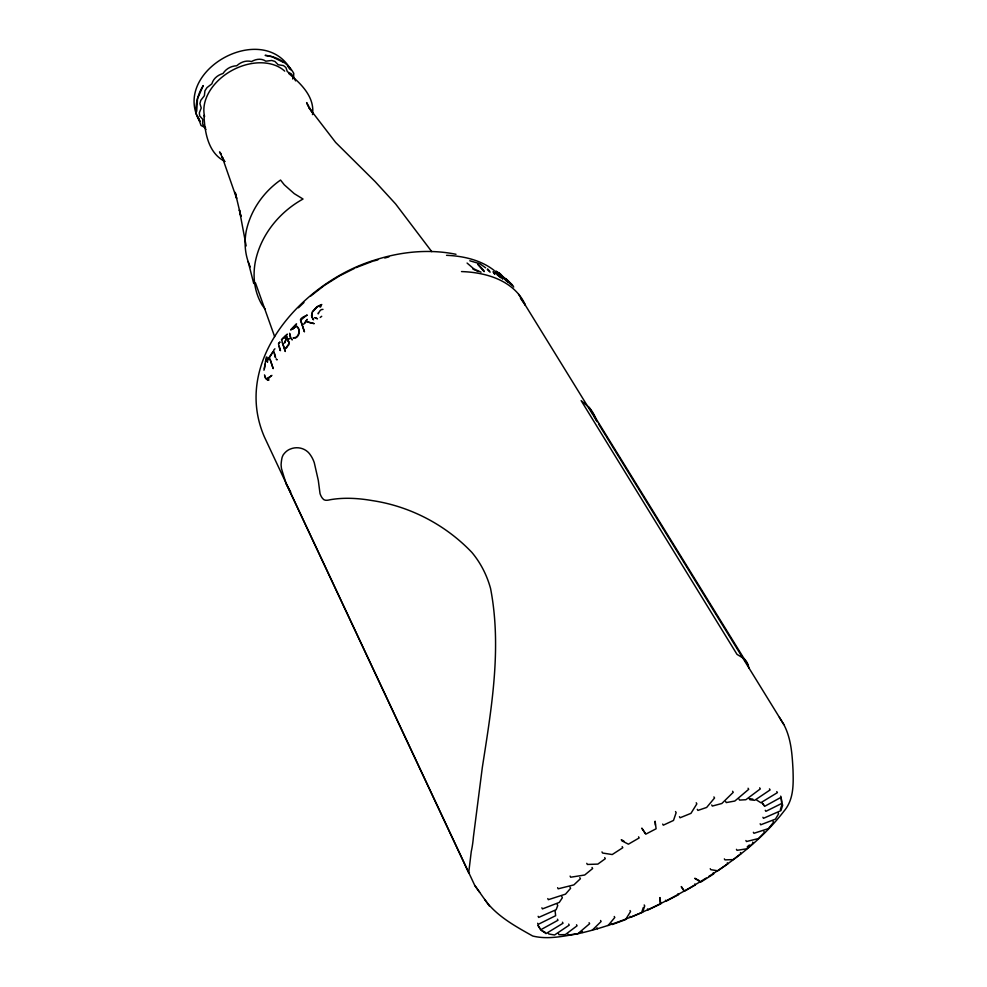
<?xml version="1.0" encoding="UTF-8"?>
<svg xmlns="http://www.w3.org/2000/svg" width="987" height="987" viewBox="0 0 987 987"><rect width="100%" height="100%" fill="white"/><g stroke="black" fill="none" stroke-linecap="round" stroke-linejoin="round"><path stroke-width="1.48" d="M312.497 114.591C315.038 97.158 300.986 83.574 288.71 73.482M293.521 78.405L293.756 73.359C288.044 62.971 277.014 56.407 265.121 55.346L272.03 56.752L283.627 62.465M289.623 333.285L290.412 337.838L292.337 339.873L290.795 338.109L289.919 334.062M292.72 78.997L292.892 76.604L291.572 74.037L287.365 71.718L285.86 67.461L283.479 65.586L278.161 64.735L274.941 61.441L271.721 60.466L265.811 61.194C261.358 58.073 256.003 59.072 251.512 61.527C246.071 60.133 240.791 62.07 236.744 65.759C231.131 66.006 226.122 68.708 223.05 73.457C217.88 75.061 213.365 78.405 211.872 83.821L206.962 87.646L204.951 90.767L204.358 95.751L200.78 100.341L199.917 103.561L201.225 107.99L199.325 112.876L199.682 115.861L202.705 119.291L202.643 123.98L204.136 126.435M263.948 370.261L266.367 357.01L267.181 357.356L265.515 361.341M307.241 319.307L305.02 323.07M264.43 368.682L264.861 366.103M265.232 364.647L265.269 363.944M780.347 809.599L782.111 804.072L782.728 805.096L780.951 810.611L763.506 818.309L762.914 817.298M306.846 319.702L303.651 324.328M642.056 911.272L643.339 907.485M502.741 278.939L501.174 275.928L497.892 273.831M312.139 313.027L312.052 317.481L313.521 319.813L311.522 315.778L312.41 311.608L316.901 306.809L321.811 304.527L317.123 306.883L312.657 311.855M264.491 374.863L265.639 378.132L267.724 380.291C272.005 379.316 264.874 380.945 265.059 376.257M468.689 872.841L471.268 851.485A122.585 45.205 74.1 0 0 473.402 837.062L482.31 767.553C491.477 708.53 502.013 647.879 490.564 588.486A116.01 101.797 -51.8 0 0 471.872 552.412C445.556 524.8 409.987 506.22 372.198 500.582C358.454 498.201 344.167 497.325 330.361 499.693C327.647 500.298 324.304 501.186 322.478 498.299A12.424 5.959 83.7 0 1 320.022 493.549L318.307 480.422L314.285 462.743A28.524 16.323 -89.4 0 0 310.621 455.303C306.365 448.345 297.457 445.902 290.03 449.171A93.58 32.694 77.4 0 0 283.133 454.995L282.208 457.092A90.088 20.085 72.4 0 0 281.085 464.865L281.431 468.344A90.545 8.106 67.8 0 0 286.218 483.716L468.739 872.878A121.907 6.391 63.7 0 0 469.442 872.718M288.377 345.734L289.277 342.366L287.809 340.601L288.895 342.279L288.673 344.155L285.625 348.251L287.081 347.387M290.992 329.892C299.394 321.293 297.469 322.552 290.746 329.757M292.645 329.177L296.248 326.278L292.399 329.078M608.029 925.572L614.778 917.515L614.259 916.491M278.729 343.488L279.987 341.983L278.47 343.649L280.024 350.422M281.801 339.836L283.479 337.838M284.515 338.159L285.564 336.962M284.318 336.851L287.427 334.161L281.505 339.59L285.317 351.495L282.319 342.637M297.025 336.986C300.023 334.408 300.134 328.597 296.853 326.315M592.212 930.223L601.095 921.525L600.577 920.489M298.456 307.796L303.971 302.491M747.208 846.871L749.38 844.983M271.918 375.381L268.834 377.7L271.08 375.973M310.584 296.137L324.452 285.366L339.664 275.805L354.444 268.402M320.183 317.469L321.713 316.296M322.996 309.375C319.122 308.647 317.925 316.457 318.221 312.99M510.526 284.231L511.13 283.824L513.733 287.044M495.314 272.733L495.881 272.375L500.952 277.655M706.236 878.035C666.361 902.661 623.426 923.733 577.42 933.85C562.701 936.342 547.501 939.698 532.684 936.009C515.288 926.213 496.535 916.084 484.74 899.539M708.654 876.505C736.845 858.764 763.494 837.741 783.925 811.228C793.93 799.581 793.437 784.221 793.005 769.823C792.166 754.315 791.204 738.51 783.814 724.52L731.749 640.082M295.434 338.01L296.211 337.616M306.439 315.421L300.677 320.22L304.452 331.854L300.43 319.862C300.221 317.407 309.696 314.335 306.821 315.309M495.856 271.092L500.199 273.732L508.404 282.467M355.789 267.724L372.346 261.37M498.287 272.955L498.891 272.733L498.164 272.93M502.112 276.397L506.738 279.679L511.648 284.404L511.032 284.577M373.728 260.987L377.861 259.877M384.745 258.014L388.878 256.891M320.084 306.735L321.022 306.513L319.85 306.735M274.917 348.793L273.596 350.286L275.114 357.072M317.469 318.801L314.767 317.641L317.172 318.567M293.595 337.825C299.049 337.961 300.714 329.535 296.865 326.475M752.847 799.112L749.256 798.668L749.873 799.729L754.66 800.321L770.094 789.933L769.465 788.884M456.006 254.288C429.209 248.823 401.29 251.623 375.381 259.889L373.789 260.383C304.082 281.974 231.081 359.799 264.356 436.871L474.784 885.475L489.429 906.091M314.15 323.711L306.908 321.836L313.78 323.415M469.8 260.778L478.855 263.443M479.842 263.726L485.653 267.847M476.684 270.956L478.226 271.585M286.761 336.419C286.6 340.244 281.554 349.028 287.007 336.999M475.561 270.426L472.773 268.908M293.941 338.097L293.25 337.788M481.064 272.19L473.809 268.846L467.085 263.048M500.619 277.544L496.93 274.534M495.684 272.486L496.473 272.893M623.895 841.06L621.292 839.715L621.884 840.838L628.411 844.181L639.169 837.938L638.564 836.828M699.129 880.552L694.737 878.294L700.77 882.107L713.663 873.951L713.12 872.964M224.913 161.387C208.195 153.256 204.667 132.147 204.001 115.38M545.503 932.518L541.11 930.149L546.021 933.591L562.997 923.264L562.467 922.203M494.894 271.4L497.177 272.696L495.844 271.635M497.941 273.88L498.978 274.583M490.107 272.202L487.319 269.488M496.165 271.45L498.028 273.547M503.16 277.261L500.125 274.435L501.297 275.595M500.014 275.361L502.79 278.729M748.294 665.534L589.079 407.384L581.133 400.611L737.018 654.381L744.013 658.613A170.652 51.447 -27.7 0 1 748.874 668.248M489.663 271.141L487.615 268.982M276.064 358.96L277.113 359.86L276.594 359.379M506.023 279.839L504.604 278.544L508.564 282.442M507.737 281.406L509.317 282.85M509.539 283.207L510.39 283.985M503.851 277.421L508.638 282.22M477.905 264.01L484.012 270.845M477.72 264.356L484.148 271.622M512.685 285.403L506.862 279.531L503.826 278.161L505.282 279.889M505.986 280.653L506.639 281.344M221.273 154.034L219.533 151.899L224.555 161.695L222.112 156.773L236.633 198.399L235.202 192.366L240.914 216.338L239.385 209.886L246.158 245.96M520.47 298.296L525.318 305.156M764.012 805.318L762.149 802.949L764.617 806.354L781.26 797.2L780.643 796.164M493.216 271.696L494.832 274.361L493.29 272.079M431.763 251.648L395.627 203.964L375.146 181.608L335.642 142.436L308.894 107.645L312.065 112.16L306.612 102.586L308.178 106.411M265.195 309.202L262.258 305.242A87.831 69.213 -35 0 1 255.238 262.172C260.494 235.264 279.259 212.094 303.034 199.029L294.274 193.662L284.281 184.803L280.542 180.053C263.418 192.021 250.661 210.379 246.269 230.884A79.565 63.834 -35.2 0 0 250.291 266.872M474.784 885.475L479.67 892.31M288.019 66.61L289.685 69.041M683.769 890.311L681.264 886.573L684.312 891.31L695.329 884.957L694.786 883.97M645.128 833.077L641.809 828.142L645.72 834.188L656.096 828.772L655.134 821.196L655.343 825.083M200.053 121.093L196.339 114.369C195.081 104.277 197.807 94.16 203.236 85.598L197.536 98.638L196.697 111.334M540.136 928.718L537.952 925.3L540.654 929.791L557.976 920.266L557.445 919.193M205.95 129.507L204.358 127.015L205.592 127.804L201.003 125.448L198.116 117.145M199.658 121.352C170.64 70.891 262.702 19.678 291.017 70.003M779.397 717.376L783.814 724.52M518.57 294.225L593.175 415.243M593.668 416.07L597.209 421.794M598.517 423.929L606.104 436.205M606.586 437.031L610.953 444.076M611.434 444.89L614.987 450.627M615.469 451.441L619.836 458.486M620.317 459.3L637.602 487.319M638.083 488.121L642.451 495.178M642.919 495.98L655.38 516.152M655.849 516.941L664.263 530.562M664.732 531.351L671.185 541.826M671.53 542.356L682.029 559.395M682.498 560.172L686.878 567.254M687.334 568.031L699.808 588.227M700.264 588.992L708.691 602.638M709.147 603.402L715.6 613.889M715.957 614.432L720.448 621.748M720.806 622.303L726.457 631.47M726.913 632.223L731.305 639.329M776.781 791.599L777.398 792.635L760.829 802.715L756.758 800.124M778.027 812.794L778.632 813.806L775.437 819.124L760.743 824.787L760.15 823.775M759.669 787.848L760.298 788.909L745.864 799.717L739.571 800.087L738.955 799.026M772.981 821.246L773.574 822.245L768.367 828.636L753.957 833.287L753.365 832.275M765.27 810.302L765.875 811.326L782.123 803.258L781.211 798.298L781.519 802.246M748.072 788.243L748.701 789.316L734.822 801.037L726.247 802.579L725.63 801.506M763.901 831.473L764.493 832.46L758.448 838.543L746.48 841.529L745.901 840.529M732.601 791.253L733.23 792.339L721.83 803.504L712.343 806.058L711.713 804.985M752.637 842.145L753.217 843.132L746.69 848.808L737.018 850.338L736.45 849.326M713.909 796.928L714.539 798.014L706.655 807.44L697.92 810.426L697.303 809.34M740.447 852.558L741.015 853.558L733.168 859.603L724.927 859.874L724.359 858.875M696.217 802.764L696.847 803.874L690.962 813.35L680.08 817.767L679.463 816.668M727.308 862.823L727.863 863.81L717.82 870.793L710.788 869.683L710.233 868.683M675.527 811.561L676.144 812.671L673.504 820.444L663.301 825.181L662.696 824.083M286.304 483.963L288.389 487.763A93.37 4.651 63.3 0 1 290.671 491.958M678.032 893.679L678.575 894.666L666.028 901.242L665.497 900.243M622.192 846.624L622.772 847.734L612.211 854.545L602.563 853.027L601.984 851.904M647.46 908.941L647.99 909.94L660.747 903.895L659.933 897.578L660.217 902.908M644.19 904.956L644.721 905.967L642.574 912.272L630.582 917.342L630.064 916.343M604.71 857.617L605.29 858.727L597.838 864.106L587.364 864.452L586.784 863.329M293.534 76.924L295.582 80.872M630.027 910.545L630.557 911.556L625.548 919.637L612.335 924.498L611.804 923.487M592.04 867.45L592.619 868.56L584.699 875.013L570.671 877.221L570.104 876.098M579.825 877.64L580.393 878.751L573.879 884.895L558.173 888.806L557.618 887.695M596.975 927.78L597.48 928.804M589.091 922.709L589.609 923.746L577.851 933.69L568.413 935.047L567.907 934.01M570.03 887.239L570.585 888.349L565.502 894.148L548.328 899.688L547.785 898.577M582.133 931.444L582.651 932.468M576.531 924.77L577.05 925.818L565.304 934.615L559 934.726L558.482 933.677M561.85 896.603L562.393 897.701L559.284 902.414L542.431 908.916L541.888 907.806M568.697 924.091L569.215 925.14L554.558 934.997L548.772 933.986L548.254 932.925M557.211 904.437L557.754 905.523L556.137 909.706L538.68 917.416L538.149 916.318M555.138 911.149L555.644 915.702L538.186 924.363L537.668 923.277M280.493 350.632L279.259 346.326M275.607 357.417L274.435 353.223M274.645 336.653L255.485 282.973M270.29 359.786L273.189 368.62L269.636 358.158M248.144 261.604L253.733 283.54M204.605 116.552A47.105 33.706 -28.4 0 1 231.081 70.941A47.105 33.706 -28.4 0 1 284.712 71.126M446.543 255.325A139.118 79.022 -28.4 0 1 494.166 270.463M461.509 271.573A146.286 81.366 -28.4 0 1 525.38 305.156M589.079 407.384A153.824 75.16 -28.4 0 1 596.333 420.265M273.263 351.421L267.329 360.909L267.563 362.217L266.934 360.625L273.263 351.421M269.303 377.404L267.292 378.539L269.303 377.404M288.537 338.8L287.316 339.257L289.29 338.763L288.537 338.8"/></g></svg>
